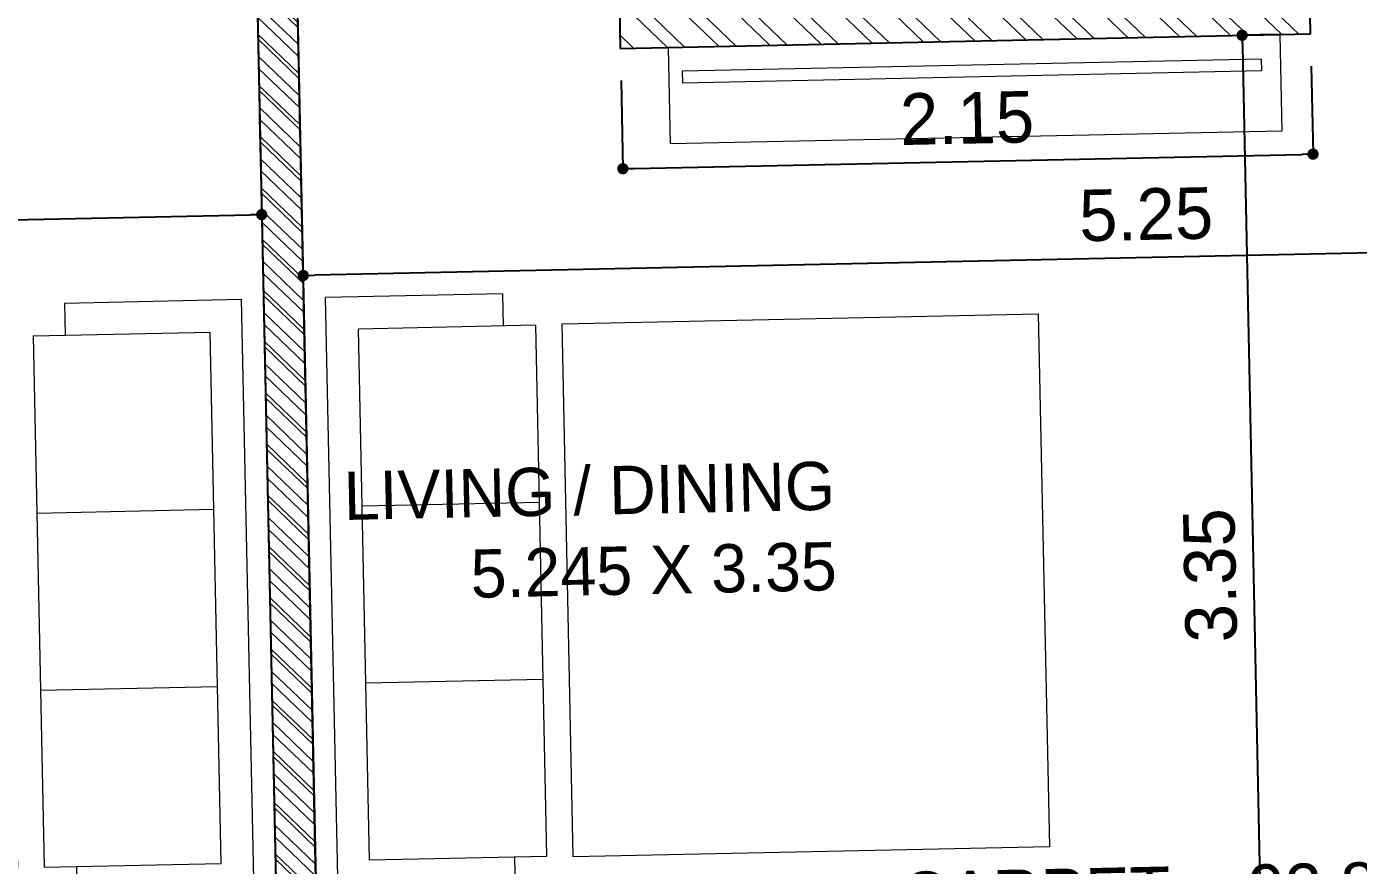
# Model space of a CAD drawing. Header units: metres. Extents: x 494 to 1845, y -666 to 1061.
# Drawn here: x 1413.4564 to 1413.8343, y 208.1484 to 208.3863 of the extents above; entities that cross this region are included whole.
import ezdxf

# ---------------------------------------------------------------- set-up
doc = ezdxf.new("R2010")
doc.units = ezdxf.units.M
doc.header["$MEASUREMENT"] = 0
doc.linetypes.add('1', pattern=[0])
doc.layers.get('Defpoints').update_dxf_attribs({"color": 12})
doc.layers.add('A-AREA', color=1, linetype='Continuous')
doc.layers.add('VDA-TEXT', color=250, linetype='1')
for name, color, linetype, lineweight in [('A-Furniture', 8, 'Continuous', 13), ('A-Wall Hatch', 8, 'Continuous', 9), ('DIMENSION', 8, 'Continuous', 5), ('VDA-FURNITURE', 8, 'Continuous', 13), ('VDA-WALL', 250, 'Continuous', 25)]:
    doc.layers.add(name, color=color, linetype=linetype, lineweight=lineweight)
doc.styles.add('arial', font='arial.ttf', dxfattribs={"height": 0.3})
doc.styles.add('RS', font='GOTHIC.TTF')
doc.styles.get("Standard").update_dxf_attribs({"font": 'arial.ttf'})
doc.dimstyles.new('SMALL-1', dxfattribs={"dimtxt": 0.16, "dimasz": 0.035, "dimexe": 0, "dimexo": 0.1, "dimgap": 0.05, "dimtad": 1, "dimzin": 0, "dimdsep": 46, "dimtxsty": 'RS', "dimblk": 'DOT', "dimcen": 2.5, "dimclrd": 256, "dimclre": 256, "dimclrt": 5, "dimadec": 0, "dimazin": 0, "dimtfac": 1, "dimtdec": 3, "dimtofl": 0, "dimtmove": 0, "dimatfit": 3, "dimfxl": 0, "dimtolj": 1, "dimtzin": 0, "dimarcsym": 0})

# ---------------------------------------------------------------- blocks, each defined once
blk = doc.blocks.new('zw$FFF1')
at = {"layer": 'A-Furniture', "color": 8, "extrusion": (1.515233374942575e-06, 1.204778837000339e-06, 0.9999999999981264)}
for p, q in [((0.6212500063702464, 2.488734973128885), (0.6212433241307735, 1.938893890124746)), ((1.371250006370246, 2.488725858158432), (0.6212500063702464, 2.488734973128885)), ((1.371243322268128, 1.938725731684826), (1.371250006370246, 2.488725858158432)), ((1.548996269702911, 2.488723697606474), (1.548989587463439, 1.938882614485919)), ((2.298996269702911, 2.488714582519606), (1.548996269702911, 2.488723697606474)), ((2.298989585600793, 1.938714456046), (2.298996269702911, 2.488714582519606)), ((0.7212487906217575, 2.388733757776208), (0.7212421065196395, 1.838733757613227)), ((1.271248790435493, 2.38872707344126), (0.7212487906217575, 2.388733757776208)), ((1.271242106333375, 1.838727073278278), (1.271248790435493, 2.38872707344126)), ((1.648995053954422, 2.388722482253797), (1.648988369852304, 1.838722482090816)), ((2.198995053768158, 2.388715797802433), (1.648995053954422, 2.388722482253797)), ((2.19898836966604, 1.838715797755867), (2.198995053768158, 2.388715797802433)), ((0.6212433241307735, 1.938893890124746), (0.7214021123945713, 1.938733629649505)), ((0.7214021123945713, 1.938733629649505), (0.7212433218955994, 1.93873363151215)), ((1.271243321709335, 1.938726946944371), (1.371243322268128, 1.938725731568411)), ((1.548989587463439, 1.938882614485919), (1.649148375727236, 1.938722354010679)), ((1.649148375727236, 1.938722354010679), (1.648989585228264, 1.938722355989739)), ((2.198989585042, 1.93871567142196), (2.298989584669471, 1.938714456046)), ((0.7212421065196395, 1.838733757613227), (1.271242106333375, 1.838727073278278)), ((1.648988369852304, 1.838722482090816), (2.19898836966604, 1.838715797755867))]:
    blk.add_line(p, q, dxfattribs=at)
at = {"layer": 'A-Furniture', "color": 8, "extrusion": (1.515233371707305e-06, -1.204778841069292e-06, 0.9999999999981264)}
for p, q in [((0.5500000007450581, 1.850006682798266), (9.313225746154785e-10, 1.849999999860302)), ((0, 1.849999999860302), (2.24793329834938e-05, 0)), ((0.5500012151896954, 1.750006682821549), (0.5500000007450581, 1.850006682798266)), ((0.1000012140721083, 1.750001214910299), (0.1000212645158172, 0.1000012150034308)), ((0.6500012148171663, 1.750007897731848), (0.1000012150034308, 1.750001214910299)), ((0.6500212643295527, 0.1000078979413956), (0.6500012148171663, 1.750007897731848)), ((0.6500078989192843, 1.200007897801697), (0.1000078991055489, 1.200001214980148)), ((0.6500145820900798, 0.6500078978715464), (0.1000145813450217, 0.650001215049997)), ((0.6500212643295527, 0.1000078979413956), (0.1000212645158172, 0.1000012150034308)), ((0.5500224800780416, 6.68293796479702e-06), (0.5500212647020817, 0.1000066829146817)), ((0.5500224800780416, 6.68293796479702e-06), (2.24793329834938e-05, 0))]:
    blk.add_line(p, q, dxfattribs=at)
at = {"layer": 'A-Furniture', "color": 8, "extrusion": (1.515233371707305e-06, -1.204778841069291e-06, 0.9999999999981264)}
for p, q in [((2.212546726688743, 1.752808351884596), (0.7327740155160427, 1.752790371072479)), ((0.7327740155160427, 1.752790371072479), (0.7327941320836544, 0.09728157555218786)), ((2.212566843256354, 0.09729955636430532), (2.212546726688743, 1.752808351884596)), ((0.7327941320836544, 0.09728157555218786), (2.212566843256354, 0.09729955636430532))]:
    blk.add_line(p, q, dxfattribs=at)
blk = doc.blocks.new('_Dot')
at = {"color": 0, "linetype": 'ByBlock', "lineweight": -2}
blk.add_line((-0.5, 0), (-1, 0), dxfattribs=at)
at = {"color": 0, "linetype": 'ByBlock', "const_width": 0.5}
blk.add_lwpolyline([(-0.25, 0, 1), (0.25, 0, 1)], format="xyb", close=True, dxfattribs=at)
blk = doc.blocks.new('*D433')
at = {"layer": 'Defpoints', "color": 0, "transparency": 16777216}
for p in [(3.415036736101229, -1.580828684596781), (8.240036736101274, -1.580828684596781), (8.240036736101274, -2.498410855820623)]:
    blk.add_point(p, dxfattribs=at)
at = {"layer": 'DIMENSION', "lineweight": -2, "transparency": 16777216}
for p, q in [((3.415036736101229, -2.198410855820623), (3.415036736101229, -2.498410855820623)), ((8.240036736101274, -2.198410855820623), (8.240036736101274, -2.498410855820623)), ((3.450036736101229, -2.498410855820623), (8.205036736101274, -2.498410855820623))]:
    blk.add_line(p, q, dxfattribs=at)
at = {"layer": 'DIMENSION', "lineweight": -2, "transparency": 16777216, "xscale": 0.035, "yscale": 0.035, "zscale": 0.035, "rotation": 180}
blk.add_blockref('_Dot', (3.415036736101229, -2.498410855820623), dxfattribs=at)
at = {"layer": 'DIMENSION', "lineweight": -2, "transparency": 16777216, "xscale": 0.035, "yscale": 0.035, "zscale": 0.035}
blk.add_blockref('_Dot', (8.240036736101274, -2.498410855820623), dxfattribs=at)
at = {"layer": 'DIMENSION', "color": 5, "transparency": 16777216, "insert": (5.827536736101138, -2.364386382673104), "char_height": 0.16, "attachment_point": 5, "style": 'RS'}
blk.add_mtext('\\A1;4.83', dxfattribs=at)
blk = doc.blocks.new('*D1127')
at = {"layer": 'Defpoints', "color": 0, "transparency": 16777216}
for p in [(-5.7199999999998, 2.450000000000045), (-3.575000000000045, 2.450000000000045), (-3.575000000000045, 2.076294359036353)]:
    blk.add_point(p, dxfattribs=at)
at = {"layer": 'DIMENSION', "lineweight": -2, "transparency": 16777216}
for p, q in [((-5.7199999999998, 2.350000000000045), (-5.7199999999998, 2.076294359036353)), ((-3.575000000000045, 2.350000000000045), (-3.575000000000045, 2.076294359036353)), ((-5.6849999999998, 2.076294359036353), (-3.610000000000046, 2.076294359036353))]:
    blk.add_line(p, q, dxfattribs=at)
at = {"layer": 'DIMENSION', "lineweight": -2, "transparency": 16777216, "xscale": 0.035, "yscale": 0.035, "zscale": 0.035, "rotation": 180}
blk.add_blockref('_Dot', (-5.7199999999998, 2.076294359036353), dxfattribs=at)
at = {"layer": 'DIMENSION', "lineweight": -2, "transparency": 16777216, "xscale": 0.035, "yscale": 0.035, "zscale": 0.035}
blk.add_blockref('_Dot', (-3.575000000000045, 2.076294359036353), dxfattribs=at)
at = {"layer": 'DIMENSION', "color": 5, "transparency": 16777216, "insert": (-4.647499999999923, 2.210318832183872), "char_height": 0.16, "attachment_point": 5, "style": 'RS'}
blk.add_mtext('\\A1;2.15', dxfattribs=at)
blk = doc.blocks.new('*D1128')
at = {"layer": 'Defpoints', "color": 0, "transparency": 16777216}
for p in [(-3.575000000000045, 2.450000000000045), (-3.787470807741784, -0.8999999999999773), (-3.575000000000045, -0.8999999999999773)]:
    blk.add_point(p, dxfattribs=at)
at = {"layer": 'DIMENSION', "lineweight": -2, "transparency": 16777216}
for p, q in [((-3.675000000000046, 2.450000000000045), (-3.787470807741784, 2.450000000000045)), ((-3.787470807741784, 2.415000000000045), (-3.787470807741784, -0.8649999999999772)), ((-3.675000000000046, -0.8999999999999773), (-3.787470807741784, -0.8999999999999773))]:
    blk.add_line(p, q, dxfattribs=at)
at = {"layer": 'DIMENSION', "lineweight": -2, "transparency": 16777216, "xscale": 0.035, "yscale": 0.035, "zscale": 0.035}
for p, rotation in [((-3.787470807741784, 2.450000000000045), 90), ((-3.787470807741784, -0.8999999999999773), 270)]:
    blk.add_blockref('_Dot', p, dxfattribs=dict(at, rotation=rotation))
at = {"layer": 'DIMENSION', "color": 5, "transparency": 16777216, "insert": (-3.921495280889302, 0.7750000000000341), "char_height": 0.16, "attachment_point": 5, "rotation": 90, "style": 'RS'}
blk.add_mtext('\\A1;3.35', dxfattribs=at)
blk = doc.blocks.new('*D1129')
at = {"layer": 'Defpoints', "color": 0, "transparency": 16777216}
for p in [(-6.7199999999998, 1.765842333421688), (-6.7199999999998, 0), (-1.474999999999909, 0)]:
    blk.add_point(p, dxfattribs=at)
at = {"layer": 'DIMENSION', "lineweight": -2, "transparency": 16777216}
for p, q in [((-6.7199999999998, 1.465842333421688), (-6.7199999999998, 1.765842333421688)), ((-1.509999999999909, 1.765842333421688), (-6.6849999999998, 1.765842333421688)), ((-1.474999999999909, 1.465842333421688), (-1.474999999999909, 1.765842333421688))]:
    blk.add_line(p, q, dxfattribs=at)
at = {"layer": 'DIMENSION', "lineweight": -2, "transparency": 16777216, "xscale": 0.035, "yscale": 0.035, "zscale": 0.035, "rotation": 180}
blk.add_blockref('_Dot', (-6.7199999999998, 1.765842333421688), dxfattribs=at)
at = {"layer": 'DIMENSION', "lineweight": -2, "transparency": 16777216, "xscale": 0.035, "yscale": 0.035, "zscale": 0.035}
blk.add_blockref('_Dot', (-1.474999999999909, 1.765842333421688), dxfattribs=at)
at = {"layer": 'DIMENSION', "color": 5, "transparency": 16777216, "insert": (-4.097499999999854, 1.899866806569206), "char_height": 0.16, "attachment_point": 5, "style": 'RS'}
blk.add_mtext('\\A1;5.25', dxfattribs=at)
blk = doc.blocks.new('AFDADSFADSF')
at = {"layer": 'A-Wall Hatch', "ltscale": 0.1}
h = blk.add_hatch(dxfattribs=at)
h.set_pattern_fill('ANSI32', color=256, scale=0.3, angle=270)
h.set_pattern_definition([(315, (5.06503673610132, -8.955828684596781), (0.07954951288348662, 0.07954951288348659), []), (315, (5.06503673610132, -9.008861693096776), (0.07954951288348662, 0.07954951288348659), [])])
h.paths.add_polyline_path([(3.290036736101229, 0.6441713154032414), (3.415036736101229, 0.6441713154032414), (3.415036736101229, 1.544171315403275), (6.765036736101365, 1.544171315403275), (6.765036736101365, -1.880828684596736), (5.515036736101365, -1.880828684596736), (5.515036736101365, -2.005828684596736), (7.240036736101274, -2.005828684596736), (7.240036736101274, -1.880828684596736), (6.890036736101365, -1.880828684596736), (6.890036736101365, -0.5308286845967132), (7.240036736101274, -0.5308286845967132), (7.240036736101274, -0.4058286845967132), (6.890036736101365, -0.4058286845967132), (6.890036736101365, 1.669171315403275), (3.290036736101229, 1.669171315403275)])
h.paths.add_polyline_path([(-1.30996326389868, -6.805828684596747), (-1.18496326389868, -6.805828684596747), (-1.184963263898683, 0.9441713154031959), (0.1650367361012286, 0.9441713154031959), (0.1650367361012286, -0.005828684596792755), (0.2900367361012286, -0.005828684596792755), (0.2900367361012286, 1.069171315403196), (-1.30996326389868, 1.069171315403196)])
h.paths.add_polyline_path([(-0.4349632638986805, -1.580828684596781), (1.81503673610132, -1.580828684596781), (1.81503673610132, -4.455828684596781), (1.94003673610132, -4.455828684596781), (1.94003673610132, -1.580828684596781), (2.31503673610132, -1.580828684596781), (2.31503673610132, -1.455828684596781), (0.2900367361012286, -1.455828684596781), (0.2900367361012286, -0.6058286845968155), (0.1650367361012286, -0.6058286845968155), (0.1650367361012286, -1.455828684596781), (-0.4349632638986805, -1.455828684596781)])
h.paths.add_polyline_path([(2.84003673610141, -5.480828684596759), (4.94003673610132, -5.480828684596759), (4.94003673610132, -8.955828684596781), (5.06503673610132, -8.955828684596781), (5.06503673610132, -5.355828684596759), (2.84003673610141, -5.355828684596759)])
h.paths.add_polyline_path([(7.365036736101274, -5.480828684596759), (7.365036736101274, -7.40582868459677), (7.490036736101274, -7.40582868459677), (7.490036736101274, -5.480828684596759), (8.365036736101274, -5.480828684596759), (8.365036736101274, -0.4058286845967132), (8.240036736101274, -0.4058286845967132), (8.240036736101274, -5.355828684596759), (7.365036736101274, -5.355828684596759)])
h.paths.add_polyline_path([(2.915036736101229, -1.580689237993226), (2.915036736101229, -1.455828684596781), (3.290036736101229, -1.455828684596781), (3.290036736101229, -0.5558286845968041), (3.415036736101229, -0.5558286845968041), (3.415036736101229, -1.455828684596781), (4.31503673610132, -1.455828684596781), (4.31503673610132, -2.005828684596793), (4.19003673610132, -2.005828684596793), (4.19003673610132, -1.580828684596781), (3.415036736101229, -1.580828684596781), (3.415036736101229, -4.455828684596781), (3.290036736101229, -4.455828684596781), (3.290036736101229, -3.65582868459677), (2.69003673610132, -3.65582868459677), (2.69003673610132, -3.53082868459677), (3.290036736101229, -3.53082868459677), (3.290036736101229, -1.580828684596781), (2.920939464753019, -1.580828684596781), (2.920939464753019, -1.580689237993226)])
h.paths.add_polyline_path([(1.215036736101319, -5.480828684596759), (1.81503673610132, -5.480828684596759), (1.81503673610132, -8.955828684596781), (1.94003673610132, -8.955828684596781), (1.94003673610132, -5.355828684596759), (1.215036736101319, -5.355828684596759)])
h.paths.add_polyline_path([(-1.18496326389868, -5.480828684596759), (-1.18496326389868, -5.355828684596759), (-0.5849632638986805, -5.355828684596759), (-0.5849632638986805, -5.480828684596759)])
h.paths.add_polyline_path([(6.865036736101274, -5.480828684596759), (6.865036736101274, -5.355828684596759), (7.365036736101274, -5.355828684596759), (7.365036736101274, -5.480828684596759)])
at = {"layer": 'A-AREA'}
blk.add_lwpolyline([(-1.18496326389868, 0.9441713154031959), (0.1650367361012286, 0.9441713154031959), (0.1650362508371472, -1.580842047889746), (3.415036736101229, -1.580842047889746), (3.415036736101229, 1.544171315403275), (6.765036736101365, 1.544171315403275), (6.765036736101365, -0.5308286845967132), (7.240036736101274, -0.5308286845967132), (7.240036736101274, -0.4058286845967132), (8.240036736101274, -0.4058286845967132), (8.240036736101274, -5.355828684596759), (7.365036736101274, -5.355828684596759), (7.365036736101274, -7.28082868459677), (4.94003673610132, -7.28082868459677), (4.940036743503015, -8.830957452219366), (1.94003673610132, -8.830828684596781), (1.94003673610132, -6.680828684596747), (-1.18496326389868, -6.680828684596747), (-1.18496326389868, 0.9441713154031959)], dxfattribs=at)
at = {"layer": 'VDA-WALL'}
for p, q in [((8.240036736101274, -0.4058286845967132), (8.240036736101274, -5.355828684596759)), ((8.365036736101274, -0.4058286845967132), (8.365036736101274, -5.480828684596759))]:
    blk.add_line(p, q, dxfattribs=at)
at = {"layer": 'VDA-FURNITURE', "rotation": 180.0000002734221}
blk.add_blockref('zw$FFF1', (8.171978505208926, -2.759977901105572), dxfattribs=at)
at = {"layer": 'DIMENSION'}
dim = blk.add_linear_dim(base=(8.240036736101274, -2.498410855820623), p1=(3.415036736101229, -1.580828684596781), p2=(8.240036736101274, -1.580828684596781), dimstyle='SMALL-1', dxfattribs=at)
dim.commit()
dim.dimension.update_dxf_attribs({"geometry": '*D433', "text_midpoint": (5.827536736101138, -2.498410855820623), "dimtype": 160})
blk = doc.blocks.new('SDFDSFD')
at = {"layer": 'A-Wall Hatch', "ltscale": 0.1}
h = blk.add_hatch(dxfattribs=at)
h.set_pattern_fill('ANSI32', color=256, scale=0.3, angle=270)
h.set_pattern_definition([(315, (-5.76940198055172, -2.326928868841492), (0.07954951288348662, 0.07954951288348659), []), (315, (-5.76940198055172, -2.379961877341486), (0.07954951288348662, 0.07954951288348659), [])])
h.paths.add_polyline_path([(-3.575000000000045, 2.575000000000045), (-5.244999999999891, 2.575000000000045), (-5.244999999999891, 5.250000000000057), (-1.349999999999909, 5.250000000000057), (-1.349999999999909, 5.375000000000057), (-6.8449999999998, 5.375000000000057), (-6.8449999999998, 5.250000000000057), (-5.369999999999891, 5.250000000000057), (-5.369999999999891, 4.050000000000068), (-5.7199999999998, 4.050000000000068), (-5.7199999999998, 3.925000000000068), (-5.369999999999891, 3.925000000000068), (-5.369999999999891, 2.575000000000045), (-5.7199999999998, 2.575000000000045), (-5.7199999999998, 2.450000000000045), (-3.575000000000045, 2.450000000000045)])
h.paths.add_polyline_path([(-7.7199999999998, -2.949999999999989), (-7.7199999999998, -0.8999999999999773), (-6.8449999999998, -0.8999999999999773), (-6.8449999999998, 4.050000000000068), (-6.7199999999998, 4.050000000000068), (-6.7199999999998, -0.8999999999999773), (-6.449999999999863, -0.8999999999999773), (-6.449999999999863, -1.024999999999977), (-7.5949999999998, -1.024999999999977), (-7.5949999999998, -2.949999999999989)])
h.paths.add_polyline_path([(-2.375, -0.8999999999999773), (-4.649999999999864, -0.8999999999999773), (-4.649999999999864, -4.5), (-4.524999999999864, -4.5), (-4.524999999999864, -1.024999999999977), (-2.375, -1.024999999999977)])
h.paths.add_polyline_path([(-0.974999999999909, 2.999860553396445), (-0.9809027286516994, 2.999860553396445), (-1.349999999999909, 3), (-1.349999999999909, 4.050000000000068), (-1.474999999999909, 4.050000000000068), (-1.474999999999909, 3), (-2.375, 3), (-2.375, 2.450000000000045), (-2.25, 2.450000000000045), (-2.25, 2.875), (-1.474999999999909, 2.875), (-1.474999999999909, 0), (-1.349999999999909, 0), (-1.349999999999909, 0.8000000000000114), (-0.625, 0.8000000000000114), (-0.625, 0.9250000000000114), (-1.349999999999909, 0.9250000000000114), (-1.349999999999909, 2.875), (-0.974999999999909, 2.875)])
h.paths.add_polyline_path([(2.674999999999955, 3), (1.024999999999864, 3), (1.024999999999864, 4.350000000000023), (1.974999999999909, 4.350000000000023), (1.974999999999909, 4.474860553396468), (0.8999999999998636, 4.475000000000023), (0.8999999999998636, 3), (-0.375, 3), (-0.375, 2.875), (2.674999999999955, 2.875)])
h.paths.add_polyline_path([(-0.625, -1.925000000000011), (-1.349999999999909, -1.925000000000011), (-1.349999999999909, -1.024999999999977), (-0.900000000000091, -1.024999999999977), (-0.900000000000091, -0.8999999999999773), (-1.474999999999909, -0.8999999999999773), (-1.474999999999909, -4.5), (-0.974999999999909, -4.5), (-0.974999999999909, -4.375139446603555), (-0.9809027286516994, -4.375139446603555), (-1.349999999999909, -4.375), (-1.349999999999909, -2.050000003470643), (-0.625, -2.050000000000011)])
h.paths.add_polyline_path([(3.549999999999955, 4.475000000000023), (2.574999999999818, 4.475000000000023), (2.574999999999818, 4.350000000000023), (3.424999999999955, 4.350000000000023), (3.424999999999955, 3), (3.549999999999955, 3)])
h.paths.add_polyline_path([(0.125, -1.925000000000011), (0, -1.925000000000011), (0, -4.375), (-0.375, -4.375), (-0.375, -4.5), (0.125, -4.5)])
h.paths.add_polyline_path([(0.125, 2.875), (0, 2.875), (0, 0), (0.125, 0)])
h.paths.add_polyline_path([(4.875, 3), (3.549999999999955, 3), (3.549999999999955, 2.875), (4.875, 2.875)])
h.paths.add_polyline_path([(3.549999999999955, 3), (3.424999999999955, 3), (3.424999999999955, 2.875), (3.549999999999955, 2.875)])
h.paths.add_polyline_path([(3.549999999999955, 0.112500000000017), (3.424999999999955, 0.1125000000000171), (3.424999999999955, -0.8999999999999773), (0, -0.8999999999999773), (0, -1.024999999999977), (3.424999999999955, -1.024999999999977), (3.424999999999955, -4.5), (3.549999999999955, -4.5), (3.549999999999955, -1.024999999999977), (4.875, -1.024999999999977), (4.875, -0.8999999999999773), (3.549999999999955, -0.8999999999999773)])
h.paths.add_polyline_path([(3.424999999999955, 1.912500000000017), (3.549999999999955, 1.912500000000017), (3.549999999999955, 2.875), (3.424999999999955, 2.875)])
at = {"layer": 'A-AREA'}
blk.add_lwpolyline([(-6.719999996423402, -0.8999999999999735), (-6.719999854798061, 4.050000000000068), (-6.8449999999998, 4.050000000000068), (-6.8449999999998, 5.249999980287555), (-5.720000043197842, 5.249999980287555), (-5.244999999999891, 5.250000000000057), (-1.474999999999909, 5.250000000000057)], dxfattribs=at)
at = {"layer": 'VDA-FURNITURE', "extrusion": (4.368272014304201e-06, 5.8104550666431e-06, 0.9999999999735785), "elevation": -2.491889076127254e-06}
blk.add_lwpolyline([(-3.669999998499407, 2.4499999215343), (-3.669999998499407, 2.149999921538665), (-5.570000000981963, 2.149999921538665), (-5.570000000981963, 2.4499999215343)], dxfattribs=at)
blk.add_lwpolyline([(-3.728585903656494, 2.37501593266029), (-5.529525053563702, 2.37501593266029), (-5.529525053563702, 2.339017416868273), (-3.728585903656494, 2.339017416868273)], close=True, dxfattribs=at)
at = {"layer": 'VDA-WALL'}
for p, q in [((-6.8449999999998, 4.050000000000068), (-6.8449999999998, -0.8999999999999773)), ((-6.7199999999998, 4.050000000000068), (-6.7199999999998, -0.8999999999999773)), ((-5.7199999999998, 2.575000000000045), (-5.7199999999998, 2.450000000000045)), ((-3.575000000000045, 2.450000000000045), (-3.575000000000045, 2.575000000000045)), ((-5.7199999999998, 2.450000000000045), (-3.575000000000045, 2.450000000000045))]:
    blk.add_line(p, q, dxfattribs=at)
at = {"layer": 'VDA-FURNITURE', "extrusion": (4.3682720143042e-06, 5.810455066643099e-06, 0.9999999999735784), "xscale": -1, "rotation": 179.9999997265776}
blk.add_blockref('zw$FFF1', (-6.651941770021239, 1.695850783573212, -1.920382629817319e-05), dxfattribs=at)
at = {"layer": 'VDA-TEXT', "extrusion": (4.368272014304201e-06, 5.8104550666431e-06, 0.9999999999735785), "insert": (-5.081831972993768, 1.153895273474802), "char_height": 0.15, "width": 1.314504061156185e-11, "attachment_point": 3, "text_direction": (0.9999999999904591, -3.395399344684386e-13, -4.368272014375967e-06), "style": 'arial'}
blk.add_mtext('\\pi0.77845;{\\fCentury Gothic|b0|i0|c0|p34;LIVING / DINING }\\P\\pi1.00947;{\\fCentury Gothic|b0|i0|c0|p34;5.245 X 3.35}', dxfattribs=at)
at = {"layer": 'VDA-TEXT', "color": 1, "extrusion": (4.368272014304201e-06, 5.8104550666431e-06, 0.9999999999735785), "insert": (-1.30653455259062, 0.374473109052019), "char_height": 0.154743372, "width": 3.915187934693313, "attachment_point": 3, "text_direction": (0.9999999999904591, 2.449293598226949e-16, -4.368272014377942e-06)}
blk.add_mtext('\\pt10;{\\fCentury Gothic|b0|i0|c0|p34;\\H1.93869x;\\C5;3 BHK - A}\\P\\pt10;{\\fCentury Gothic|b0|i0|c0|p34;\\H1.00000x;CARPET:-  92.87 SQ.M/ 999.65 SQ.FT}\\P\\pt10;{\\fCentury Gothic|b0|i0|c0|p34;\\H1.00000x;SALEABLE :- 1379.52 SQ.FT }', dxfattribs=at)
at = {"layer": 'DIMENSION'}
for base, p1, p2, picture, middle in [((-3.575000000000045, 2.076294359036353), (-5.7199999999998, 2.450000000000045), (-3.575000000000045, 2.450000000000045), '*D1127', (-4.647499999999923, 2.210318832183872)), ((-6.7199999999998, 1.765842333421688), (-1.474999999999909, 0), (-6.7199999999998, 0), '*D1129', (-4.097499999999854, 1.899866806569206))]:
    dim = blk.add_linear_dim(base=base, p1=p1, p2=p2, dimstyle='SMALL-1', dxfattribs=at)
    dim.commit()
    dim.dimension.update_dxf_attribs({"geometry": picture, "text_midpoint": middle})
dim = blk.add_linear_dim(base=(-3.787470807741784, -0.8999999999999773), p1=(-3.575000000000045, 2.450000000000045), p2=(-3.575000000000045, -0.8999999999999773), angle=90, dimstyle='SMALL-1', dxfattribs=at)
dim.commit()
dim.dimension.update_dxf_attribs({"geometry": '*D1128', "text_midpoint": (-3.921495280889302, 0.7750000000000341)})

msp = doc.modelspace()

# ---------------------------------------------------------------- block references
at = {"xscale": 0.09132575951384468, "yscale": 0.09132575951384468, "zscale": 0.09132575951384468, "rotation": 1.208854810110589}
for name, p in [('AFDADSFADSF', (1412.765945322403, 208.5452001416566)), ('SDFDSFD', (1414.151876157546, 208.1674230104523))]:
    msp.add_blockref(name, p, dxfattribs=at)

doc.saveas('drawing.dxf')
